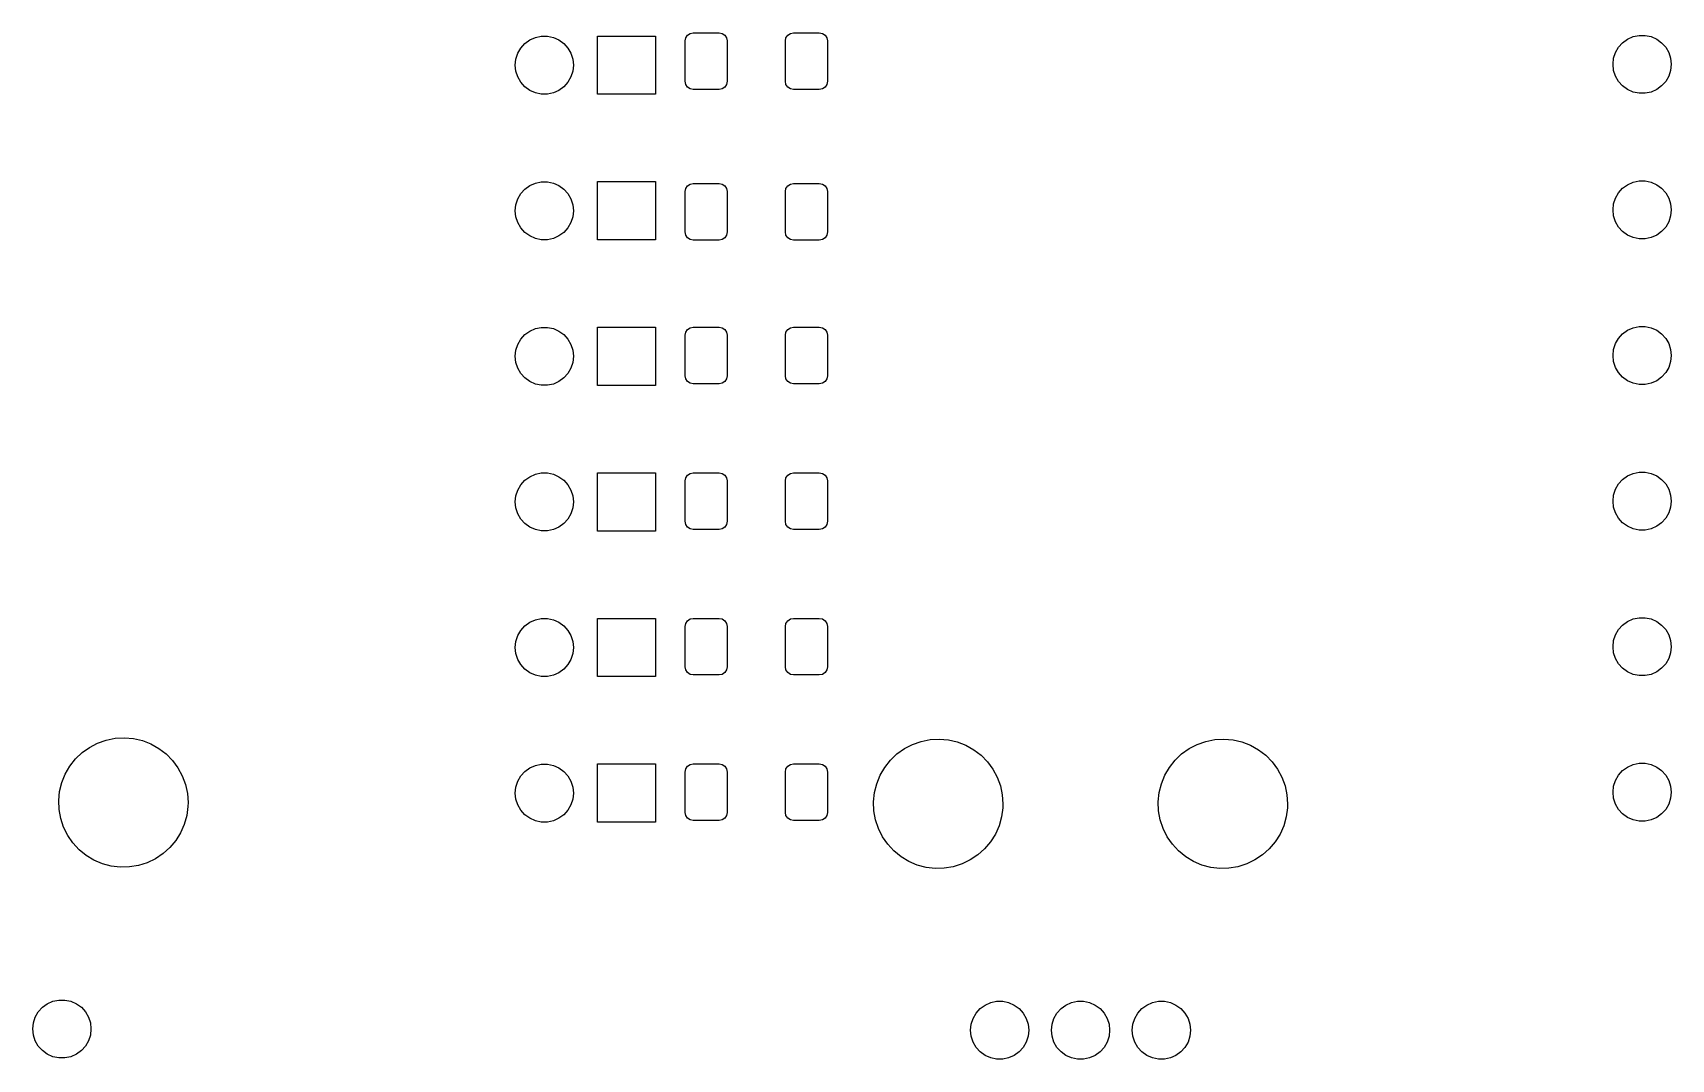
# Model space of a CAD drawing. Extents: x 0 to 360, y 0 to 260.
# Drawn here: x 131.6 to 182.2, y 132.6 to 164.4 of the extents above; entities that cross this region are included whole.
import ezdxf

# ---------------------------------------------------------------- set-up
doc = ezdxf.new("R2010")
doc.units = 0
doc.layers.add('BLACK', color=7, linetype='CONTINUOUS')

msp = doc.modelspace()

# ---------------------------------------------------------------- linework, layer by layer
at = {"layer": 'BLACK', "linetype": 'CONTINUOUS'}
for p, q in [((146.793, 164.04), (146.945, 164.15)), ((146.945, 164.15), (147.117, 164.227)), ((147.117, 164.227), (147.301, 164.266)), ((147.301, 164.266), (147.489, 164.266)), ((147.489, 164.266), (147.673, 164.227)), ((147.673, 164.227), (147.845, 164.15)), ((147.845, 164.15), (147.997, 164.04)), ((149.035, 162.471), (149.035, 164.271)), ((149.035, 164.271), (150.835, 164.271)), ((150.835, 164.271), (150.835, 162.471)), ((151.745, 164.121), (151.764, 164.217)), ((151.745, 162.871), (151.745, 164.121)), ((151.764, 164.217), (151.819, 164.298)), ((151.819, 164.298), (151.9, 164.352)), ((151.9, 164.352), (151.995, 164.371)), ((151.995, 164.371), (152.795, 164.371)), ((152.795, 164.371), (152.891, 164.352)), ((152.891, 164.352), (152.972, 164.298)), ((152.972, 164.298), (153.026, 164.217)), ((153.026, 164.217), (153.045, 164.121)), ((153.045, 164.121), (153.045, 162.871)), ((154.845, 164.121), (154.864, 164.217)), ((154.845, 162.871), (154.845, 164.121)), ((154.864, 164.217), (154.919, 164.298)), ((154.919, 164.298), (155, 164.352)), ((155, 164.352), (155.095, 164.371)), ((155.095, 164.371), (155.895, 164.371)), ((155.895, 164.371), (155.991, 164.352)), ((155.991, 164.352), (156.072, 164.298)), ((156.072, 164.298), (156.126, 164.217)), ((156.126, 164.217), (156.145, 164.121)), ((156.145, 164.121), (156.145, 162.871)), ((180.727, 164.065), (180.88, 164.176)), ((180.88, 164.176), (181.051, 164.252)), ((181.051, 164.252), (181.236, 164.291)), ((181.236, 164.291), (181.424, 164.291)), ((181.424, 164.291), (181.608, 164.252)), ((181.608, 164.252), (181.78, 164.176)), ((181.78, 164.176), (181.932, 164.065)), ((146.515, 163.558), (146.573, 163.737)), ((146.573, 163.737), (146.667, 163.9)), ((146.667, 163.9), (146.793, 164.04)), ((147.997, 164.04), (148.123, 163.9)), ((148.123, 163.9), (148.217, 163.737)), ((148.217, 163.737), (148.276, 163.558)), ((180.449, 163.583), (180.507, 163.762)), ((180.507, 163.762), (180.601, 163.925)), ((180.601, 163.925), (180.727, 164.065)), ((181.932, 164.065), (182.058, 163.925)), ((182.058, 163.925), (182.152, 163.762)), ((182.152, 163.762), (182.21, 163.583)), ((146.495, 163.371), (146.515, 163.558)), ((146.515, 163.184), (146.495, 163.371)), ((146.573, 163.005), (146.515, 163.184)), ((148.276, 163.184), (148.217, 163.005)), ((148.276, 163.558), (148.295, 163.371)), ((148.295, 163.371), (148.276, 163.184)), ((180.43, 163.396), (180.449, 163.583)), ((180.449, 163.209), (180.43, 163.396)), ((180.507, 163.03), (180.449, 163.209)), ((182.21, 163.209), (182.152, 163.03)), ((182.21, 163.583), (182.23, 163.396)), ((182.23, 163.396), (182.21, 163.209)), ((146.667, 162.842), (146.573, 163.005)), ((146.793, 162.702), (146.667, 162.842)), ((146.945, 162.591), (146.793, 162.702)), ((147.117, 162.515), (146.945, 162.591)), ((147.845, 162.591), (147.673, 162.515)), ((147.997, 162.702), (147.845, 162.591)), ((148.123, 162.842), (147.997, 162.702)), ((148.217, 163.005), (148.123, 162.842)), ((151.764, 162.776), (151.745, 162.871)), ((151.819, 162.694), (151.764, 162.776)), ((151.9, 162.64), (151.819, 162.694)), ((151.995, 162.621), (151.9, 162.64)), ((152.795, 162.621), (151.995, 162.621)), ((152.891, 162.64), (152.795, 162.621)), ((152.972, 162.694), (152.891, 162.64)), ((153.026, 162.776), (152.972, 162.694)), ((153.045, 162.871), (153.026, 162.776)), ((154.864, 162.776), (154.845, 162.871)), ((154.919, 162.694), (154.864, 162.776)), ((155, 162.64), (154.919, 162.694)), ((155.095, 162.621), (155, 162.64)), ((155.895, 162.621), (155.095, 162.621)), ((155.991, 162.64), (155.895, 162.621)), ((156.072, 162.694), (155.991, 162.64)), ((156.126, 162.776), (156.072, 162.694)), ((156.145, 162.871), (156.126, 162.776)), ((180.601, 162.867), (180.507, 163.03)), ((180.727, 162.727), (180.601, 162.867)), ((180.88, 162.617), (180.727, 162.727)), ((181.051, 162.54), (180.88, 162.617)), ((181.78, 162.617), (181.608, 162.54)), ((181.932, 162.727), (181.78, 162.617)), ((182.058, 162.867), (181.932, 162.727)), ((182.152, 163.03), (182.058, 162.867)), ((147.301, 162.476), (147.117, 162.515)), ((147.489, 162.476), (147.301, 162.476)), ((147.673, 162.515), (147.489, 162.476)), ((150.835, 162.471), (149.035, 162.471)), ((181.236, 162.501), (181.051, 162.54)), ((181.424, 162.501), (181.236, 162.501)), ((181.608, 162.54), (181.424, 162.501)), ((146.793, 159.54), (146.945, 159.65)), ((146.945, 159.65), (147.117, 159.727)), ((147.117, 159.727), (147.301, 159.766)), ((147.301, 159.766), (147.489, 159.766)), ((147.489, 159.766), (147.673, 159.727)), ((147.673, 159.727), (147.845, 159.65)), ((147.845, 159.65), (147.997, 159.54)), ((149.035, 157.971), (149.035, 159.771)), ((149.035, 159.771), (150.835, 159.771)), ((150.835, 159.771), (150.835, 157.971)), ((151.745, 159.465), (151.764, 159.56)), ((151.764, 159.56), (151.819, 159.642)), ((151.819, 159.642), (151.9, 159.696)), ((151.9, 159.696), (151.995, 159.715)), ((151.995, 159.715), (152.795, 159.715)), ((152.795, 159.715), (152.891, 159.696)), ((152.891, 159.696), (152.972, 159.642)), ((152.972, 159.642), (153.026, 159.56)), ((153.026, 159.56), (153.045, 159.465)), ((154.845, 159.465), (154.864, 159.56)), ((154.864, 159.56), (154.919, 159.642)), ((154.919, 159.642), (155, 159.696)), ((155, 159.696), (155.095, 159.715)), ((155.095, 159.715), (155.895, 159.715)), ((155.895, 159.715), (155.991, 159.696)), ((155.991, 159.696), (156.072, 159.642)), ((156.072, 159.642), (156.126, 159.56)), ((156.126, 159.56), (156.145, 159.465)), ((180.601, 159.425), (180.727, 159.565)), ((180.727, 159.565), (180.88, 159.676)), ((180.88, 159.676), (181.051, 159.752)), ((181.051, 159.752), (181.236, 159.791)), ((181.236, 159.791), (181.424, 159.791)), ((181.424, 159.791), (181.608, 159.752)), ((181.608, 159.752), (181.78, 159.676)), ((181.78, 159.676), (181.932, 159.565)), ((181.932, 159.565), (182.058, 159.425)), ((146.495, 158.871), (146.515, 159.058)), ((146.515, 159.058), (146.573, 159.237)), ((146.573, 159.237), (146.667, 159.4)), ((146.667, 159.4), (146.793, 159.54)), ((147.997, 159.54), (148.123, 159.4)), ((148.123, 159.4), (148.217, 159.237)), ((148.217, 159.237), (148.276, 159.058)), ((148.276, 159.058), (148.295, 158.871)), ((151.745, 158.215), (151.745, 159.465)), ((153.045, 159.465), (153.045, 158.215)), ((154.845, 158.215), (154.845, 159.465)), ((156.145, 159.465), (156.145, 158.215)), ((180.43, 158.896), (180.449, 159.083)), ((180.449, 159.083), (180.507, 159.262)), ((180.507, 159.262), (180.601, 159.425)), ((182.058, 159.425), (182.152, 159.262)), ((182.152, 159.262), (182.21, 159.083)), ((182.21, 159.083), (182.23, 158.896)), ((146.515, 158.684), (146.495, 158.871)), ((146.573, 158.505), (146.515, 158.684)), ((148.276, 158.684), (148.217, 158.505)), ((148.295, 158.871), (148.276, 158.684)), ((180.449, 158.709), (180.43, 158.896)), ((180.507, 158.53), (180.449, 158.709)), ((182.21, 158.709), (182.152, 158.53)), ((182.23, 158.896), (182.21, 158.709)), ((146.667, 158.342), (146.573, 158.505)), ((146.793, 158.202), (146.667, 158.342)), ((146.945, 158.091), (146.793, 158.202)), ((147.117, 158.015), (146.945, 158.091)), ((147.845, 158.091), (147.673, 158.015)), ((147.997, 158.202), (147.845, 158.091)), ((148.123, 158.342), (147.997, 158.202)), ((148.217, 158.505), (148.123, 158.342)), ((151.764, 158.119), (151.745, 158.215)), ((151.819, 158.038), (151.764, 158.119)), ((151.9, 157.984), (151.819, 158.038)), ((152.972, 158.038), (152.891, 157.984)), ((153.026, 158.119), (152.972, 158.038)), ((153.045, 158.215), (153.026, 158.119)), ((154.864, 158.119), (154.845, 158.215)), ((154.919, 158.038), (154.864, 158.119)), ((155, 157.984), (154.919, 158.038)), ((156.072, 158.038), (155.991, 157.984)), ((156.126, 158.119), (156.072, 158.038)), ((156.145, 158.215), (156.126, 158.119)), ((180.601, 158.367), (180.507, 158.53)), ((180.727, 158.227), (180.601, 158.367)), ((180.88, 158.117), (180.727, 158.227)), ((181.051, 158.04), (180.88, 158.117)), ((181.236, 158.001), (181.051, 158.04)), ((181.608, 158.04), (181.424, 158.001)), ((181.78, 158.117), (181.608, 158.04)), ((181.932, 158.227), (181.78, 158.117)), ((182.058, 158.367), (181.932, 158.227)), ((182.152, 158.53), (182.058, 158.367)), ((147.301, 157.976), (147.117, 158.015)), ((147.489, 157.976), (147.301, 157.976)), ((147.673, 158.015), (147.489, 157.976)), ((150.835, 157.971), (149.035, 157.971)), ((151.995, 157.965), (151.9, 157.984)), ((152.795, 157.965), (151.995, 157.965)), ((152.891, 157.984), (152.795, 157.965)), ((155.095, 157.965), (155, 157.984)), ((155.895, 157.965), (155.095, 157.965)), ((155.991, 157.984), (155.895, 157.965)), ((181.424, 158.001), (181.236, 158.001)), ((146.667, 154.9), (146.793, 155.04)), ((146.793, 155.04), (146.945, 155.15)), ((146.945, 155.15), (147.117, 155.227)), ((147.117, 155.227), (147.301, 155.266)), ((147.301, 155.266), (147.489, 155.266)), ((147.489, 155.266), (147.673, 155.227)), ((147.673, 155.227), (147.845, 155.15)), ((147.845, 155.15), (147.997, 155.04)), ((147.997, 155.04), (148.123, 154.9)), ((149.035, 153.471), (149.035, 155.271)), ((149.035, 155.271), (150.835, 155.271)), ((150.835, 155.271), (150.835, 153.471)), ((151.745, 155.021), (151.764, 155.117)), ((151.745, 153.771), (151.745, 155.021)), ((151.764, 155.117), (151.819, 155.198)), ((151.819, 155.198), (151.9, 155.252)), ((151.9, 155.252), (151.995, 155.271)), ((151.995, 155.271), (152.795, 155.271)), ((152.795, 155.271), (152.891, 155.252)), ((152.891, 155.252), (152.972, 155.198)), ((152.972, 155.198), (153.026, 155.117)), ((153.026, 155.117), (153.045, 155.021)), ((153.045, 155.021), (153.045, 153.771)), ((154.845, 155.021), (154.864, 155.117)), ((154.845, 153.771), (154.845, 155.021)), ((154.864, 155.117), (154.919, 155.198)), ((154.919, 155.198), (155, 155.252)), ((155, 155.252), (155.095, 155.271)), ((155.095, 155.271), (155.895, 155.271)), ((155.895, 155.271), (155.991, 155.252)), ((155.991, 155.252), (156.072, 155.198)), ((156.072, 155.198), (156.126, 155.117)), ((156.126, 155.117), (156.145, 155.021)), ((156.145, 155.021), (156.145, 153.771)), ((180.601, 154.925), (180.727, 155.065)), ((180.727, 155.065), (180.88, 155.176)), ((180.88, 155.176), (181.051, 155.252)), ((181.051, 155.252), (181.236, 155.291)), ((181.236, 155.291), (181.424, 155.291)), ((181.424, 155.291), (181.608, 155.252)), ((181.608, 155.252), (181.78, 155.176)), ((181.78, 155.176), (181.932, 155.065)), ((181.932, 155.065), (182.058, 154.925)), ((146.495, 154.371), (146.515, 154.558)), ((146.515, 154.558), (146.573, 154.737)), ((146.573, 154.737), (146.667, 154.9)), ((148.123, 154.9), (148.217, 154.737)), ((148.217, 154.737), (148.276, 154.558)), ((148.276, 154.558), (148.295, 154.371)), ((180.43, 154.396), (180.449, 154.583)), ((180.449, 154.583), (180.507, 154.762)), ((180.507, 154.762), (180.601, 154.925)), ((182.058, 154.925), (182.152, 154.762)), ((182.152, 154.762), (182.21, 154.583)), ((182.21, 154.583), (182.23, 154.396)), ((146.515, 154.184), (146.495, 154.371)), ((146.573, 154.005), (146.515, 154.184)), ((146.667, 153.842), (146.573, 154.005)), ((148.217, 154.005), (148.123, 153.842)), ((148.276, 154.184), (148.217, 154.005)), ((148.295, 154.371), (148.276, 154.184)), ((180.449, 154.209), (180.43, 154.396)), ((180.507, 154.03), (180.449, 154.209)), ((180.601, 153.867), (180.507, 154.03)), ((182.152, 154.03), (182.058, 153.867)), ((182.21, 154.209), (182.152, 154.03)), ((182.23, 154.396), (182.21, 154.209)), ((146.793, 153.702), (146.667, 153.842)), ((146.945, 153.591), (146.793, 153.702)), ((147.117, 153.515), (146.945, 153.591)), ((147.301, 153.476), (147.117, 153.515)), ((147.489, 153.476), (147.301, 153.476)), ((147.673, 153.515), (147.489, 153.476)), ((147.845, 153.591), (147.673, 153.515)), ((147.997, 153.702), (147.845, 153.591)), ((148.123, 153.842), (147.997, 153.702)), ((150.835, 153.471), (149.035, 153.471)), ((151.764, 153.676), (151.745, 153.771)), ((151.819, 153.594), (151.764, 153.676)), ((151.9, 153.54), (151.819, 153.594)), ((151.995, 153.521), (151.9, 153.54)), ((152.795, 153.521), (151.995, 153.521)), ((152.891, 153.54), (152.795, 153.521)), ((152.972, 153.594), (152.891, 153.54)), ((153.026, 153.676), (152.972, 153.594)), ((153.045, 153.771), (153.026, 153.676)), ((154.864, 153.676), (154.845, 153.771)), ((154.919, 153.594), (154.864, 153.676)), ((155, 153.54), (154.919, 153.594)), ((155.095, 153.521), (155, 153.54)), ((155.895, 153.521), (155.095, 153.521)), ((155.991, 153.54), (155.895, 153.521)), ((156.072, 153.594), (155.991, 153.54)), ((156.126, 153.676), (156.072, 153.594)), ((156.145, 153.771), (156.126, 153.676)), ((180.727, 153.727), (180.601, 153.867)), ((180.88, 153.617), (180.727, 153.727)), ((181.051, 153.54), (180.88, 153.617)), ((181.236, 153.501), (181.051, 153.54)), ((181.424, 153.501), (181.236, 153.501)), ((181.608, 153.54), (181.424, 153.501)), ((181.78, 153.617), (181.608, 153.54)), ((181.932, 153.727), (181.78, 153.617)), ((182.058, 153.867), (181.932, 153.727)), ((146.667, 150.4), (146.793, 150.54)), ((146.793, 150.54), (146.945, 150.65)), ((146.945, 150.65), (147.117, 150.727)), ((147.117, 150.727), (147.301, 150.766)), ((147.301, 150.766), (147.489, 150.766)), ((147.489, 150.766), (147.673, 150.727)), ((147.673, 150.727), (147.845, 150.65)), ((147.845, 150.65), (147.997, 150.54)), ((147.997, 150.54), (148.123, 150.4)), ((149.035, 148.971), (149.035, 150.771)), ((149.035, 150.771), (150.835, 150.771)), ((150.835, 150.771), (150.835, 148.971)), ((151.745, 150.521), (151.764, 150.617)), ((151.745, 149.271), (151.745, 150.521)), ((151.764, 150.617), (151.819, 150.698)), ((151.819, 150.698), (151.9, 150.752)), ((151.9, 150.752), (151.995, 150.771)), ((151.995, 150.771), (152.795, 150.771)), ((152.795, 150.771), (152.891, 150.752)), ((152.891, 150.752), (152.972, 150.698)), ((152.972, 150.698), (153.026, 150.617)), ((153.026, 150.617), (153.045, 150.521)), ((153.045, 150.521), (153.045, 149.271)), ((154.845, 150.521), (154.864, 150.617)), ((154.845, 149.271), (154.845, 150.521)), ((154.864, 150.617), (154.919, 150.698)), ((154.919, 150.698), (155, 150.752)), ((155, 150.752), (155.095, 150.771)), ((155.095, 150.771), (155.895, 150.771)), ((155.895, 150.771), (155.991, 150.752)), ((155.991, 150.752), (156.072, 150.698)), ((156.072, 150.698), (156.126, 150.617)), ((156.126, 150.617), (156.145, 150.521)), ((156.145, 150.521), (156.145, 149.271)), ((180.601, 150.425), (180.727, 150.565)), ((180.727, 150.565), (180.88, 150.676)), ((180.88, 150.676), (181.051, 150.752)), ((181.051, 150.752), (181.236, 150.791)), ((181.236, 150.791), (181.424, 150.791)), ((181.424, 150.791), (181.608, 150.752)), ((181.608, 150.752), (181.78, 150.676)), ((181.78, 150.676), (181.932, 150.565)), ((181.932, 150.565), (182.058, 150.425)), ((146.495, 149.871), (146.515, 150.058)), ((146.515, 150.058), (146.573, 150.237)), ((146.573, 150.237), (146.667, 150.4)), ((148.123, 150.4), (148.217, 150.237)), ((148.217, 150.237), (148.276, 150.058)), ((148.276, 150.058), (148.295, 149.871)), ((180.43, 149.896), (180.449, 150.083)), ((180.449, 150.083), (180.507, 150.262)), ((180.507, 150.262), (180.601, 150.425)), ((182.058, 150.425), (182.152, 150.262)), ((182.152, 150.262), (182.21, 150.083)), ((182.21, 150.083), (182.23, 149.896)), ((146.515, 149.684), (146.495, 149.871)), ((146.573, 149.505), (146.515, 149.684)), ((146.667, 149.342), (146.573, 149.505)), ((148.217, 149.505), (148.123, 149.342)), ((148.276, 149.684), (148.217, 149.505)), ((148.295, 149.871), (148.276, 149.684)), ((180.449, 149.709), (180.43, 149.896)), ((180.507, 149.53), (180.449, 149.709)), ((180.601, 149.367), (180.507, 149.53)), ((182.152, 149.53), (182.058, 149.367)), ((182.21, 149.709), (182.152, 149.53)), ((182.23, 149.896), (182.21, 149.709)), ((146.793, 149.202), (146.667, 149.342)), ((146.945, 149.091), (146.793, 149.202)), ((147.117, 149.015), (146.945, 149.091)), ((147.301, 148.976), (147.117, 149.015)), ((147.489, 148.976), (147.301, 148.976)), ((147.673, 149.015), (147.489, 148.976)), ((147.845, 149.091), (147.673, 149.015)), ((147.997, 149.202), (147.845, 149.091)), ((148.123, 149.342), (147.997, 149.202)), ((150.835, 148.971), (149.035, 148.971)), ((151.764, 149.176), (151.745, 149.271)), ((151.819, 149.094), (151.764, 149.176)), ((151.9, 149.04), (151.819, 149.094)), ((151.995, 149.021), (151.9, 149.04)), ((152.795, 149.021), (151.995, 149.021)), ((152.891, 149.04), (152.795, 149.021)), ((152.972, 149.094), (152.891, 149.04)), ((153.026, 149.176), (152.972, 149.094)), ((153.045, 149.271), (153.026, 149.176)), ((154.864, 149.176), (154.845, 149.271)), ((154.919, 149.094), (154.864, 149.176)), ((155, 149.04), (154.919, 149.094)), ((155.095, 149.021), (155, 149.04)), ((155.895, 149.021), (155.095, 149.021)), ((155.991, 149.04), (155.895, 149.021)), ((156.072, 149.094), (155.991, 149.04)), ((156.126, 149.176), (156.072, 149.094)), ((156.145, 149.271), (156.126, 149.176)), ((180.727, 149.227), (180.601, 149.367)), ((180.88, 149.117), (180.727, 149.227)), ((181.051, 149.04), (180.88, 149.117)), ((181.236, 149.001), (181.051, 149.04)), ((181.424, 149.001), (181.236, 149.001)), ((181.608, 149.04), (181.424, 149.001)), ((181.78, 149.117), (181.608, 149.04)), ((181.932, 149.227), (181.78, 149.117)), ((182.058, 149.367), (181.932, 149.227)), ((146.573, 145.737), (146.667, 145.9)), ((146.667, 145.9), (146.793, 146.04)), ((146.793, 146.04), (146.945, 146.15)), ((146.945, 146.15), (147.117, 146.227)), ((147.117, 146.227), (147.301, 146.266)), ((147.301, 146.266), (147.489, 146.266)), ((147.489, 146.266), (147.673, 146.227)), ((147.673, 146.227), (147.845, 146.15)), ((147.845, 146.15), (147.997, 146.04)), ((147.997, 146.04), (148.123, 145.9)), ((148.123, 145.9), (148.217, 145.737)), ((149.035, 144.471), (149.035, 146.271)), ((149.035, 146.271), (150.835, 146.271)), ((150.835, 146.271), (150.835, 144.471)), ((151.745, 146.021), (151.764, 146.117)), ((151.745, 144.771), (151.745, 146.021)), ((151.764, 146.117), (151.819, 146.198)), ((151.819, 146.198), (151.9, 146.252)), ((151.9, 146.252), (151.995, 146.271)), ((151.995, 146.271), (152.795, 146.271)), ((152.795, 146.271), (152.891, 146.252)), ((152.891, 146.252), (152.972, 146.198)), ((152.972, 146.198), (153.026, 146.117)), ((153.026, 146.117), (153.045, 146.021)), ((153.045, 146.021), (153.045, 144.771)), ((154.845, 146.021), (154.864, 146.117)), ((154.845, 144.771), (154.845, 146.021)), ((154.864, 146.117), (154.919, 146.198)), ((154.919, 146.198), (155, 146.252)), ((155, 146.252), (155.095, 146.271)), ((155.095, 146.271), (155.895, 146.271)), ((155.895, 146.271), (155.991, 146.252)), ((155.991, 146.252), (156.072, 146.198)), ((156.072, 146.198), (156.126, 146.117)), ((156.126, 146.117), (156.145, 146.021)), ((156.145, 146.021), (156.145, 144.771)), ((180.507, 145.762), (180.601, 145.925)), ((180.601, 145.925), (180.727, 146.065)), ((180.727, 146.065), (180.88, 146.176)), ((180.88, 146.176), (181.051, 146.252)), ((181.051, 146.252), (181.236, 146.291)), ((181.236, 146.291), (181.424, 146.291)), ((181.424, 146.291), (181.608, 146.252)), ((181.608, 146.252), (181.78, 146.176)), ((181.78, 146.176), (181.932, 146.065)), ((181.932, 146.065), (182.058, 145.925)), ((182.058, 145.925), (182.152, 145.762)), ((146.495, 145.371), (146.515, 145.558)), ((146.515, 145.184), (146.495, 145.371)), ((146.515, 145.558), (146.573, 145.737)), ((148.217, 145.737), (148.276, 145.558)), ((148.276, 145.558), (148.295, 145.371)), ((148.295, 145.371), (148.276, 145.184)), ((180.43, 145.396), (180.449, 145.583)), ((180.449, 145.209), (180.43, 145.396)), ((180.449, 145.583), (180.507, 145.762)), ((182.152, 145.762), (182.21, 145.583)), ((182.21, 145.583), (182.23, 145.396)), ((182.23, 145.396), (182.21, 145.209)), ((146.573, 145.005), (146.515, 145.184)), ((146.667, 144.842), (146.573, 145.005)), ((148.217, 145.005), (148.123, 144.842)), ((148.276, 145.184), (148.217, 145.005)), ((180.507, 145.03), (180.449, 145.209)), ((180.601, 144.867), (180.507, 145.03)), ((180.727, 144.727), (180.601, 144.867)), ((182.058, 144.867), (181.932, 144.727)), ((182.152, 145.03), (182.058, 144.867)), ((182.21, 145.209), (182.152, 145.03)), ((146.793, 144.702), (146.667, 144.842)), ((146.945, 144.591), (146.793, 144.702)), ((147.117, 144.515), (146.945, 144.591)), ((147.301, 144.476), (147.117, 144.515)), ((147.489, 144.476), (147.301, 144.476)), ((147.673, 144.515), (147.489, 144.476)), ((147.845, 144.591), (147.673, 144.515)), ((147.997, 144.702), (147.845, 144.591)), ((148.123, 144.842), (147.997, 144.702)), ((150.835, 144.471), (149.035, 144.471)), ((151.764, 144.676), (151.745, 144.771)), ((151.819, 144.594), (151.764, 144.676)), ((151.9, 144.54), (151.819, 144.594)), ((151.995, 144.521), (151.9, 144.54)), ((152.795, 144.521), (151.995, 144.521)), ((152.891, 144.54), (152.795, 144.521)), ((152.972, 144.594), (152.891, 144.54)), ((153.026, 144.676), (152.972, 144.594)), ((153.045, 144.771), (153.026, 144.676)), ((154.864, 144.676), (154.845, 144.771)), ((154.919, 144.594), (154.864, 144.676)), ((155, 144.54), (154.919, 144.594)), ((155.095, 144.521), (155, 144.54)), ((155.895, 144.521), (155.095, 144.521)), ((155.991, 144.54), (155.895, 144.521)), ((156.072, 144.594), (155.991, 144.54)), ((156.126, 144.676), (156.072, 144.594)), ((156.145, 144.771), (156.126, 144.676)), ((180.88, 144.617), (180.727, 144.727)), ((181.051, 144.54), (180.88, 144.617)), ((181.236, 144.501), (181.051, 144.54)), ((181.424, 144.501), (181.236, 144.501)), ((181.608, 144.54), (181.424, 144.501)), ((181.78, 144.617), (181.608, 144.54)), ((181.932, 144.727), (181.78, 144.617)), ((133.335, 142.285), (133.586, 142.416)), ((133.586, 142.416), (133.852, 142.509)), ((133.852, 142.509), (134.129, 142.564)), ((134.129, 142.564), (134.411, 142.58)), ((134.411, 142.58), (134.693, 142.555)), ((134.693, 142.555), (134.968, 142.492)), ((134.968, 142.492), (135.232, 142.39)), ((135.232, 142.39), (135.478, 142.252)), ((158.525, 142.245), (158.776, 142.376)), ((158.776, 142.376), (159.042, 142.469)), ((159.042, 142.469), (159.319, 142.524)), ((159.319, 142.524), (159.601, 142.54)), ((159.601, 142.54), (159.883, 142.515)), ((159.883, 142.515), (160.158, 142.452)), ((160.158, 142.452), (160.422, 142.35)), ((160.422, 142.35), (160.668, 142.212)), ((167.325, 142.245), (167.576, 142.376)), ((167.576, 142.376), (167.842, 142.469)), ((167.842, 142.469), (168.119, 142.524)), ((168.119, 142.524), (168.401, 142.54)), ((168.401, 142.54), (168.683, 142.515)), ((168.683, 142.515), (168.958, 142.452)), ((168.958, 142.452), (169.222, 142.35)), ((169.222, 142.35), (169.468, 142.212)), ((132.726, 141.704), (132.901, 141.926)), ((132.901, 141.926), (133.105, 142.121)), ((133.105, 142.121), (133.335, 142.285)), ((135.478, 142.252), (135.703, 142.08)), ((135.703, 142.08), (135.901, 141.879)), ((135.901, 141.879), (136.069, 141.652)), ((157.916, 141.664), (158.091, 141.886)), ((158.091, 141.886), (158.295, 142.081)), ((158.295, 142.081), (158.525, 142.245)), ((160.668, 142.212), (160.893, 142.04)), ((160.893, 142.04), (161.091, 141.839)), ((161.091, 141.839), (161.259, 141.612)), ((166.716, 141.664), (166.891, 141.886)), ((166.891, 141.886), (167.095, 142.081)), ((167.095, 142.081), (167.325, 142.245)), ((169.468, 142.212), (169.693, 142.04)), ((169.693, 142.04), (169.891, 141.839)), ((169.891, 141.839), (170.059, 141.612)), ((132.478, 141.198), (132.584, 141.46)), ((132.584, 141.46), (132.726, 141.704)), ((136.069, 141.652), (136.203, 141.403)), ((136.203, 141.403), (136.301, 141.138)), ((146.573, 141.237), (146.667, 141.4)), ((146.667, 141.4), (146.793, 141.54)), ((146.793, 141.54), (146.945, 141.65)), ((146.945, 141.65), (147.117, 141.727)), ((147.117, 141.727), (147.301, 141.766)), ((147.301, 141.766), (147.489, 141.766)), ((147.489, 141.766), (147.673, 141.727)), ((147.673, 141.727), (147.845, 141.65)), ((147.845, 141.65), (147.997, 141.54)), ((147.997, 141.54), (148.123, 141.4)), ((148.123, 141.4), (148.217, 141.237)), ((149.035, 139.971), (149.035, 141.771)), ((149.035, 141.771), (150.835, 141.771)), ((150.835, 141.771), (150.835, 139.971)), ((151.745, 141.521), (151.764, 141.617)), ((151.745, 140.271), (151.745, 141.521)), ((151.764, 141.617), (151.819, 141.698)), ((151.819, 141.698), (151.9, 141.752)), ((151.9, 141.752), (151.995, 141.771)), ((151.995, 141.771), (152.795, 141.771)), ((152.795, 141.771), (152.891, 141.752)), ((152.891, 141.752), (152.972, 141.698)), ((152.972, 141.698), (153.026, 141.617)), ((153.026, 141.617), (153.045, 141.521)), ((153.045, 141.521), (153.045, 140.271)), ((154.845, 141.521), (154.864, 141.617)), ((154.845, 140.271), (154.845, 141.521)), ((154.864, 141.617), (154.919, 141.698)), ((154.919, 141.698), (155, 141.752)), ((155, 141.752), (155.095, 141.771)), ((155.095, 141.771), (155.895, 141.771)), ((155.895, 141.771), (155.991, 141.752)), ((155.991, 141.752), (156.072, 141.698)), ((156.072, 141.698), (156.126, 141.617)), ((156.126, 141.617), (156.145, 141.521)), ((156.145, 141.521), (156.145, 140.271)), ((157.668, 141.158), (157.774, 141.42)), ((157.774, 141.42), (157.916, 141.664)), ((161.259, 141.612), (161.393, 141.363)), ((161.393, 141.363), (161.491, 141.098)), ((166.468, 141.158), (166.574, 141.42)), ((166.574, 141.42), (166.716, 141.664)), ((170.059, 141.612), (170.193, 141.363)), ((170.193, 141.363), (170.291, 141.098)), ((180.507, 141.262), (180.601, 141.425)), ((180.601, 141.425), (180.727, 141.565)), ((180.727, 141.565), (180.88, 141.676)), ((180.88, 141.676), (181.051, 141.752)), ((181.051, 141.752), (181.236, 141.791)), ((181.236, 141.791), (181.424, 141.791)), ((181.424, 141.791), (181.608, 141.752)), ((181.608, 141.752), (181.78, 141.676)), ((181.78, 141.676), (181.932, 141.565)), ((181.932, 141.565), (182.058, 141.425)), ((182.058, 141.425), (182.152, 141.262)), ((132.381, 140.643), (132.41, 140.924)), ((132.41, 140.924), (132.478, 141.198)), ((136.301, 141.138), (136.36, 140.862)), ((136.36, 140.862), (136.38, 140.58)), ((146.495, 140.871), (146.515, 141.058)), ((146.515, 140.684), (146.495, 140.871)), ((146.515, 141.058), (146.573, 141.237)), ((148.217, 141.237), (148.276, 141.058)), ((148.276, 141.058), (148.295, 140.871)), ((148.295, 140.871), (148.276, 140.684)), ((157.571, 140.603), (157.6, 140.884)), ((157.6, 140.884), (157.668, 141.158)), ((161.491, 141.098), (161.55, 140.822)), ((161.55, 140.822), (161.57, 140.54)), ((166.371, 140.603), (166.4, 140.884)), ((166.4, 140.884), (166.468, 141.158)), ((170.291, 141.098), (170.35, 140.822)), ((170.35, 140.822), (170.37, 140.54)), ((180.43, 140.896), (180.449, 141.083)), ((180.449, 140.709), (180.43, 140.896)), ((180.449, 141.083), (180.507, 141.262)), ((182.152, 141.262), (182.21, 141.083)), ((182.21, 141.083), (182.23, 140.896)), ((182.23, 140.896), (182.21, 140.709)), ((132.392, 140.361), (132.381, 140.643)), ((132.443, 140.083), (132.392, 140.361)), ((136.376, 140.454), (136.338, 140.174)), ((136.38, 140.58), (136.376, 140.454)), ((146.573, 140.505), (146.515, 140.684)), ((146.667, 140.342), (146.573, 140.505)), ((146.793, 140.202), (146.667, 140.342)), ((148.123, 140.342), (147.997, 140.202)), ((148.217, 140.505), (148.123, 140.342)), ((148.276, 140.684), (148.217, 140.505)), ((157.582, 140.321), (157.571, 140.603)), ((157.633, 140.043), (157.582, 140.321)), ((161.566, 140.414), (161.528, 140.134)), ((161.57, 140.54), (161.566, 140.414)), ((166.382, 140.321), (166.371, 140.603)), ((166.433, 140.043), (166.382, 140.321)), ((170.366, 140.414), (170.328, 140.134)), ((170.37, 140.54), (170.366, 140.414)), ((180.507, 140.53), (180.449, 140.709)), ((180.601, 140.367), (180.507, 140.53)), ((180.727, 140.227), (180.601, 140.367)), ((182.058, 140.367), (181.932, 140.227)), ((182.152, 140.53), (182.058, 140.367)), ((182.21, 140.709), (182.152, 140.53)), ((132.532, 139.815), (132.443, 140.083)), ((132.659, 139.562), (132.532, 139.815)), ((136.262, 139.903), (136.148, 139.644)), ((136.338, 140.174), (136.262, 139.903)), ((146.945, 140.091), (146.793, 140.202)), ((147.117, 140.015), (146.945, 140.091)), ((147.301, 139.976), (147.117, 140.015)), ((147.489, 139.976), (147.301, 139.976)), ((147.673, 140.015), (147.489, 139.976)), ((147.845, 140.091), (147.673, 140.015)), ((147.997, 140.202), (147.845, 140.091)), ((150.835, 139.971), (149.035, 139.971)), ((151.764, 140.176), (151.745, 140.271)), ((151.819, 140.094), (151.764, 140.176)), ((151.9, 140.04), (151.819, 140.094)), ((151.995, 140.021), (151.9, 140.04)), ((152.795, 140.021), (151.995, 140.021)), ((152.891, 140.04), (152.795, 140.021)), ((152.972, 140.094), (152.891, 140.04)), ((153.026, 140.176), (152.972, 140.094)), ((153.045, 140.271), (153.026, 140.176)), ((154.864, 140.176), (154.845, 140.271)), ((154.919, 140.094), (154.864, 140.176)), ((155, 140.04), (154.919, 140.094)), ((155.095, 140.021), (155, 140.04)), ((155.895, 140.021), (155.095, 140.021)), ((155.991, 140.04), (155.895, 140.021)), ((156.072, 140.094), (155.991, 140.04)), ((156.126, 140.176), (156.072, 140.094)), ((156.145, 140.271), (156.126, 140.176)), ((157.722, 139.775), (157.633, 140.043)), ((161.452, 139.863), (161.338, 139.604)), ((161.528, 140.134), (161.452, 139.863)), ((166.522, 139.775), (166.433, 140.043)), ((170.252, 139.863), (170.138, 139.604)), ((170.328, 140.134), (170.252, 139.863)), ((180.88, 140.117), (180.727, 140.227)), ((181.051, 140.04), (180.88, 140.117)), ((181.236, 140.001), (181.051, 140.04)), ((181.424, 140.001), (181.236, 140.001)), ((181.608, 140.04), (181.424, 140.001)), ((181.78, 140.117), (181.608, 140.04)), ((181.932, 140.227), (181.78, 140.117)), ((132.819, 139.33), (132.659, 139.562)), ((133.011, 139.122), (132.819, 139.33)), ((135.998, 139.404), (135.816, 139.188)), ((136.148, 139.644), (135.998, 139.404)), ((157.849, 139.522), (157.722, 139.775)), ((158.009, 139.29), (157.849, 139.522)), ((158.201, 139.082), (158.009, 139.29)), ((161.188, 139.364), (161.006, 139.148)), ((161.338, 139.604), (161.188, 139.364)), ((166.649, 139.522), (166.522, 139.775)), ((166.809, 139.29), (166.649, 139.522)), ((167.001, 139.082), (166.809, 139.29)), ((169.988, 139.364), (169.806, 139.148)), ((170.138, 139.604), (169.988, 139.364)), ((133.23, 138.944), (133.011, 139.122)), ((133.472, 138.798), (133.23, 138.944)), ((133.732, 138.688), (133.472, 138.798)), ((135.371, 138.843), (135.116, 138.72)), ((135.606, 139), (135.371, 138.843)), ((135.816, 139.188), (135.606, 139)), ((158.42, 138.904), (158.201, 139.082)), ((158.662, 138.758), (158.42, 138.904)), ((160.561, 138.803), (160.306, 138.68)), ((160.796, 138.96), (160.561, 138.803)), ((161.006, 139.148), (160.796, 138.96)), ((167.22, 138.904), (167.001, 139.082)), ((167.462, 138.758), (167.22, 138.904)), ((169.361, 138.803), (169.106, 138.68)), ((169.596, 138.96), (169.361, 138.803)), ((169.806, 139.148), (169.596, 138.96)), ((134.005, 138.615), (133.732, 138.688)), ((134.286, 138.582), (134.005, 138.615)), ((134.568, 138.589), (134.286, 138.582)), ((134.847, 138.635), (134.568, 138.589)), ((135.116, 138.72), (134.847, 138.635)), ((158.922, 138.648), (158.662, 138.758)), ((159.195, 138.575), (158.922, 138.648)), ((159.476, 138.542), (159.195, 138.575)), ((159.758, 138.549), (159.476, 138.542)), ((160.037, 138.595), (159.758, 138.549)), ((160.306, 138.68), (160.037, 138.595)), ((167.722, 138.648), (167.462, 138.758)), ((167.995, 138.575), (167.722, 138.648)), ((168.276, 138.542), (167.995, 138.575)), ((168.558, 138.549), (168.276, 138.542)), ((168.837, 138.595), (168.558, 138.549)), ((169.106, 138.68), (168.837, 138.595)), ((131.752, 134.109), (131.878, 134.249)), ((131.878, 134.249), (132.03, 134.359)), ((132.03, 134.359), (132.202, 134.436)), ((132.202, 134.436), (132.386, 134.475)), ((132.386, 134.475), (132.574, 134.475)), ((132.574, 134.475), (132.758, 134.436)), ((132.758, 134.436), (132.93, 134.359)), ((132.93, 134.359), (133.082, 134.249)), ((133.082, 134.249), (133.208, 134.109)), ((160.868, 134.209), (161.02, 134.319)), ((161.02, 134.319), (161.192, 134.396)), ((161.192, 134.396), (161.376, 134.435)), ((161.376, 134.435), (161.564, 134.435)), ((161.564, 134.435), (161.748, 134.396)), ((161.748, 134.396), (161.92, 134.319)), ((161.92, 134.319), (162.072, 134.209)), ((163.368, 134.209), (163.52, 134.319)), ((163.52, 134.319), (163.692, 134.396)), ((163.692, 134.396), (163.876, 134.435)), ((163.876, 134.435), (164.064, 134.435)), ((164.064, 134.435), (164.248, 134.396)), ((164.248, 134.396), (164.42, 134.319)), ((164.42, 134.319), (164.572, 134.209)), ((165.868, 134.209), (166.02, 134.319)), ((166.02, 134.319), (166.192, 134.396)), ((166.192, 134.396), (166.376, 134.435)), ((166.376, 134.435), (166.564, 134.435)), ((166.564, 134.435), (166.748, 134.396)), ((166.748, 134.396), (166.92, 134.319)), ((166.92, 134.319), (167.072, 134.209)), ((131.58, 133.58), (131.6, 133.767)), ((131.6, 133.767), (131.658, 133.946)), ((131.658, 133.946), (131.752, 134.109)), ((133.208, 134.109), (133.302, 133.946)), ((133.302, 133.946), (133.36, 133.767)), ((133.36, 133.767), (133.38, 133.58)), ((160.57, 133.54), (160.59, 133.727)), ((160.59, 133.727), (160.648, 133.906)), ((160.648, 133.906), (160.742, 134.069)), ((160.742, 134.069), (160.868, 134.209)), ((162.072, 134.209), (162.198, 134.069)), ((162.198, 134.069), (162.292, 133.906)), ((162.292, 133.906), (162.35, 133.727)), ((162.35, 133.727), (162.37, 133.54)), ((163.07, 133.54), (163.09, 133.727)), ((163.09, 133.727), (163.148, 133.906)), ((163.148, 133.906), (163.242, 134.069)), ((163.242, 134.069), (163.368, 134.209)), ((164.572, 134.209), (164.698, 134.069)), ((164.698, 134.069), (164.792, 133.906)), ((164.792, 133.906), (164.85, 133.727)), ((164.85, 133.727), (164.87, 133.54)), ((165.57, 133.54), (165.59, 133.727)), ((165.59, 133.727), (165.648, 133.906)), ((165.648, 133.906), (165.742, 134.069)), ((165.742, 134.069), (165.868, 134.209)), ((167.072, 134.209), (167.198, 134.069)), ((167.198, 134.069), (167.292, 133.906)), ((167.292, 133.906), (167.35, 133.727)), ((167.35, 133.727), (167.37, 133.54)), ((131.6, 133.393), (131.58, 133.58)), ((131.658, 133.214), (131.6, 133.393)), ((131.752, 133.051), (131.658, 133.214)), ((133.302, 133.214), (133.208, 133.051)), ((133.36, 133.393), (133.302, 133.214)), ((133.38, 133.58), (133.36, 133.393)), ((160.59, 133.353), (160.57, 133.54)), ((160.648, 133.174), (160.59, 133.353)), ((162.35, 133.353), (162.292, 133.174)), ((162.37, 133.54), (162.35, 133.353)), ((163.09, 133.353), (163.07, 133.54)), ((163.148, 133.174), (163.09, 133.353)), ((164.85, 133.353), (164.792, 133.174)), ((164.87, 133.54), (164.85, 133.353)), ((165.59, 133.353), (165.57, 133.54)), ((165.648, 133.174), (165.59, 133.353)), ((167.35, 133.353), (167.292, 133.174)), ((167.37, 133.54), (167.35, 133.353)), ((131.878, 132.911), (131.752, 133.051)), ((132.03, 132.801), (131.878, 132.911)), ((132.202, 132.724), (132.03, 132.801)), ((132.386, 132.685), (132.202, 132.724)), ((132.758, 132.724), (132.574, 132.685)), ((132.93, 132.801), (132.758, 132.724)), ((133.082, 132.911), (132.93, 132.801)), ((133.208, 133.051), (133.082, 132.911)), ((160.742, 133.011), (160.648, 133.174)), ((160.868, 132.871), (160.742, 133.011)), ((161.02, 132.761), (160.868, 132.871)), ((161.192, 132.684), (161.02, 132.761)), ((161.92, 132.761), (161.748, 132.684)), ((162.072, 132.871), (161.92, 132.761)), ((162.198, 133.011), (162.072, 132.871)), ((162.292, 133.174), (162.198, 133.011)), ((163.242, 133.011), (163.148, 133.174)), ((163.368, 132.871), (163.242, 133.011)), ((163.52, 132.761), (163.368, 132.871)), ((163.692, 132.684), (163.52, 132.761)), ((164.42, 132.761), (164.248, 132.684)), ((164.572, 132.871), (164.42, 132.761)), ((164.698, 133.011), (164.572, 132.871)), ((164.792, 133.174), (164.698, 133.011)), ((165.742, 133.011), (165.648, 133.174)), ((165.868, 132.871), (165.742, 133.011)), ((166.02, 132.761), (165.868, 132.871)), ((166.192, 132.684), (166.02, 132.761)), ((166.92, 132.761), (166.748, 132.684)), ((167.072, 132.871), (166.92, 132.761)), ((167.198, 133.011), (167.072, 132.871)), ((167.292, 133.174), (167.198, 133.011)), ((132.574, 132.685), (132.386, 132.685)), ((161.376, 132.645), (161.192, 132.684)), ((161.564, 132.645), (161.376, 132.645)), ((161.748, 132.684), (161.564, 132.645)), ((163.876, 132.645), (163.692, 132.684)), ((164.064, 132.645), (163.876, 132.645)), ((164.248, 132.684), (164.064, 132.645)), ((166.376, 132.645), (166.192, 132.684)), ((166.564, 132.645), (166.376, 132.645)), ((166.748, 132.684), (166.564, 132.645))]:
    msp.add_line(p, q, dxfattribs=at)

doc.saveas('drawing.dxf')
